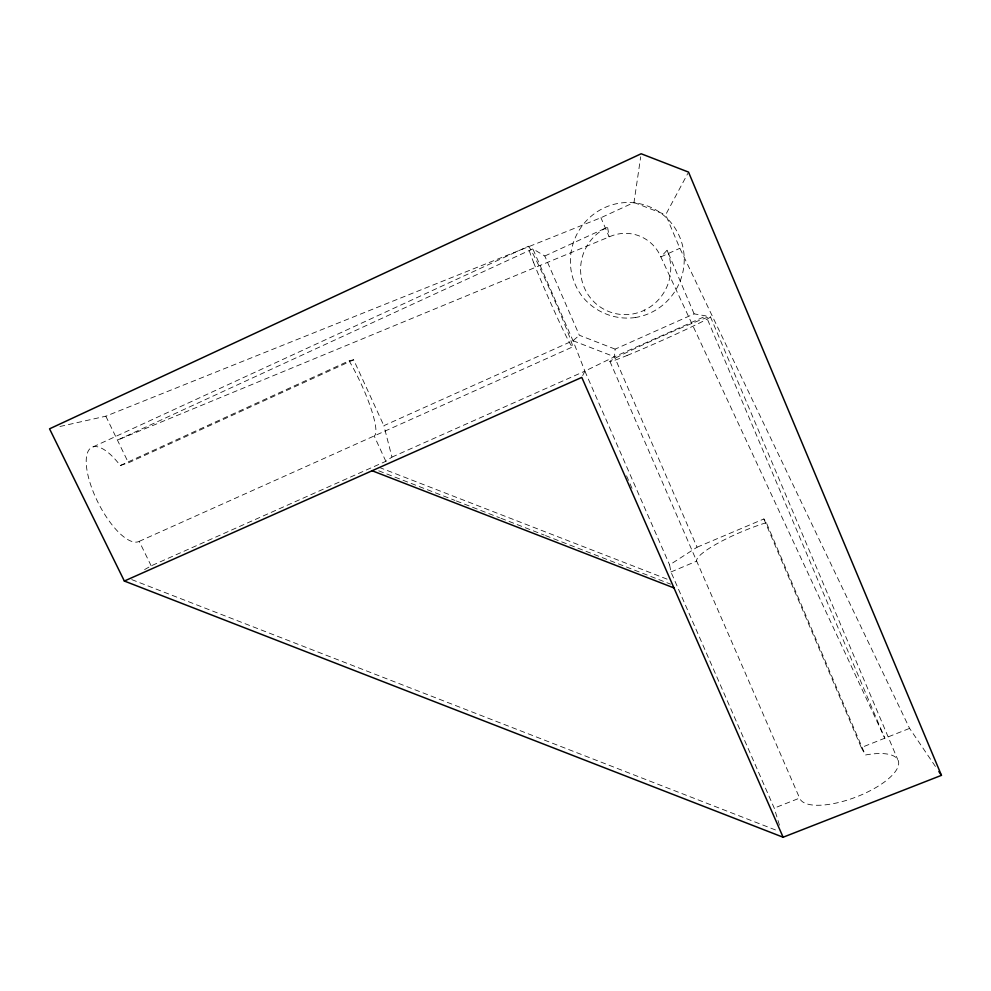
<?xml version="1.0" encoding="UTF-8"?>
<svg xmlns="http://www.w3.org/2000/svg" width="991" height="991" viewBox="0 0 991 991"><rect width="100%" height="100%" fill="white"/><g stroke="black" fill="none" stroke-linecap="round" stroke-linejoin="round"><path stroke-width="0.74" stroke-dasharray="4.96 3.72" d="M779.446 825.206L774.231 808.111L670.944 571.98L669.606 564.895L697.069 547.218L614.445 356.772L615.151 349.129L694.121 313.862L706.026 315.943L884.802 738.208L660.836 256.917A39.851 39.045 -68.5 0 0 609.168 236.899L117.433 440.115L532.848 248.865L544.79 256.012L579.351 335.255L615.151 349.129M59.918 426.502L105.826 416.195L600.93 217.723L633.992 202.498L640.706 156.813M582.683 375.601L584.876 371.142L614.445 356.772L706.026 315.943M935.417 766.464L909.589 728.385L679.851 248.283L665.667 214.762L687.804 173.437M694.121 313.862L667.104 250.24L660.836 256.917L679.851 248.283M144.612 569.565L151.177 565.849L385.846 461.31L391.953 457.111L383.876 425.672L572.996 340.706L579.351 335.255M93.104 446.867L528.451 246.226M544.79 256.012L607.582 227.187L609.168 236.899L600.93 217.723M151.177 565.849L139.223 541.359A52.647 19.275 63.2 0 1 102.16 510.167A52.647 19.275 63.2 0 1 87.679 452.255A52.647 19.275 63.2 0 1 120.258 465.522L349.105 360.811L353.638 359.807L383.876 425.672M120.258 465.522L128.458 462.822L353.638 359.807M139.223 541.359L572.513 346.961M391.953 457.111L584.876 371.142L572.996 340.706L532.848 248.865M697.069 547.218L763.875 518.95L766.353 522.678L865.329 755.018A52.758 19.027 -20.9 0 1 897.896 767.059A52.758 19.027 -20.9 0 1 847.726 799.96A52.758 19.027 -20.9 0 1 799.626 798.102L774.231 808.111M670.944 571.98L696.685 561.129A53.972 9.947 -22.7 0 1 766.353 522.678M763.875 518.95L861.278 747.548L909.589 728.385M633.992 202.498L665.667 214.762M572.996 340.706L614.445 356.772M379.243 467.393L668.392 579.648M378.735 470.824L454.931 500.405M456.368 500.975L499.501 517.711M500.938 518.268L544.071 535.016M545.508 535.574L670.585 584.133M131.729 579.599L777.291 830.656M861.278 747.548L865.329 755.018M105.826 416.195L128.458 462.822M385.846 461.31L374.177 435.953A53.923 10.282 65 0 0 349.105 360.811M584.876 371.142L669.606 564.895M626.547 475.829L632.085 488.489M609.948 361.467L799.626 798.102M644.2 309.774L644.844 311.273M710.411 316.711L897.685 759.453M667.104 250.24A45.908 44.954 -68.7 0 1 643.531 310.629A45.908 44.954 -68.7 0 1 584.331 287.7A45.908 44.954 -68.7 0 1 607.582 227.187M635.417 317.516C615.721 320.366 595.442 312.512 582.819 297.139A58.023 56.76 -68.9 0 1 600.174 209.919A58.023 56.76 -68.9 0 1 681.35 241.37A58.023 56.76 -68.9 0 1 635.417 317.516M627.08 355.472A55.038 1.932 -24 0 0 709.568 317.64A55.038 1.932 -24 0 0 644.063 344.323A55.038 1.932 -24 0 0 627.08 355.472M533.492 262.194A55.025 2.316 66.3 0 0 571.312 345.698A55.025 2.316 66.3 0 0 546.363 281.865A55.025 2.316 66.3 0 0 533.492 262.194"/><path stroke-width="1.49" d="M124.346 581.036L581.791 377.398L783.113 837.234L941.45 775.346L688.522 172.1L641.152 153.766L49.55 428.83L124.346 581.036L783.113 837.234M372.108 470.737L673.967 587.936M938.861 771.543L941.45 775.346"/></g></svg>
